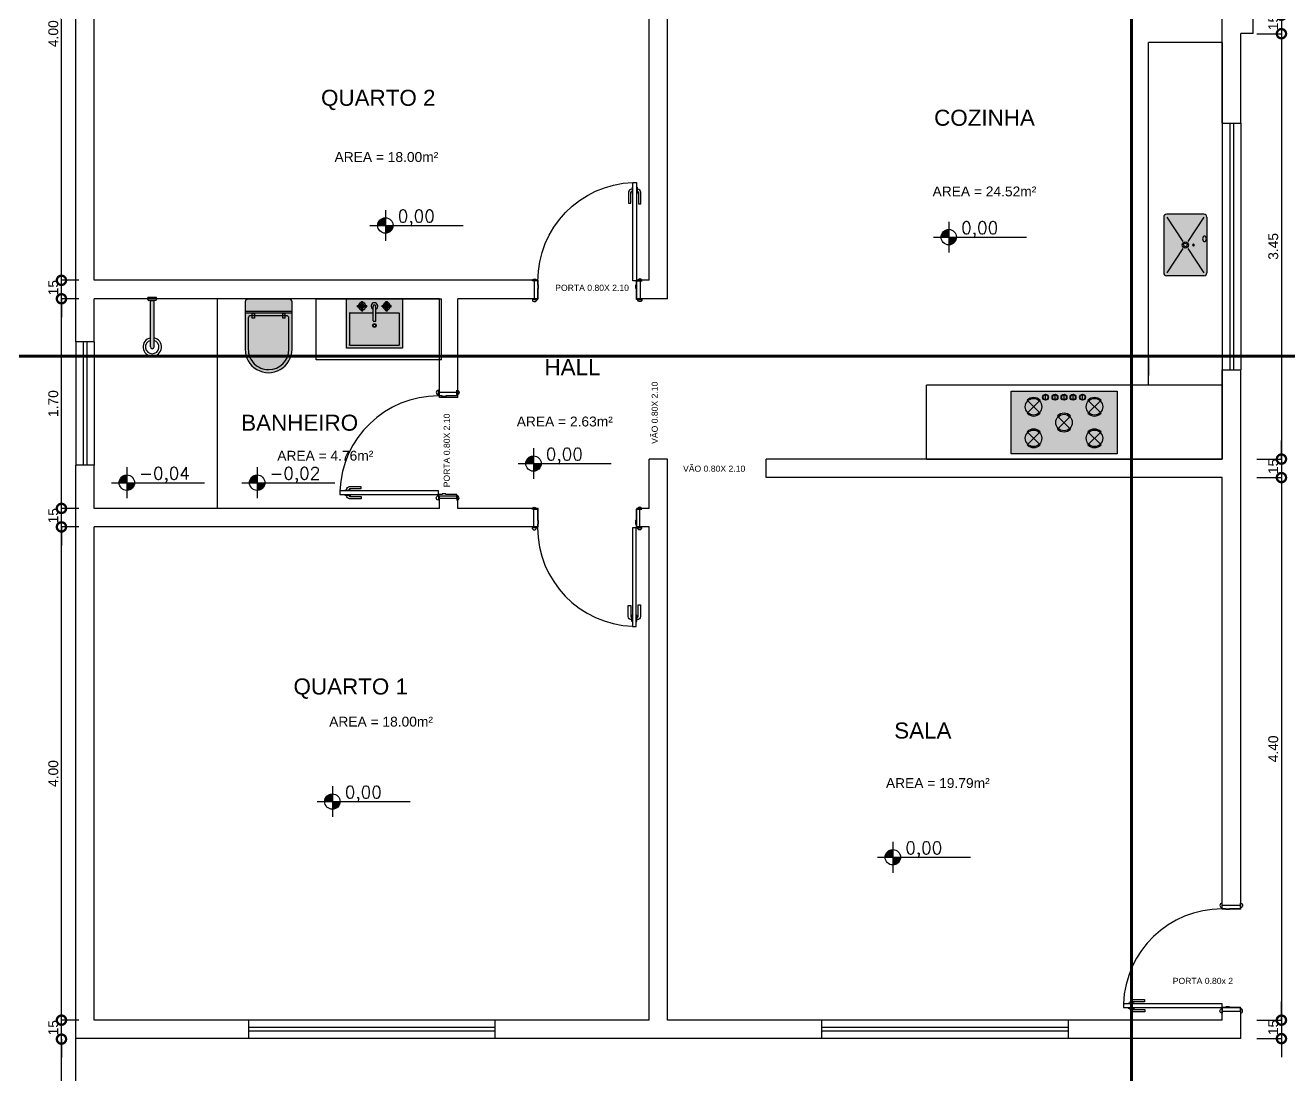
# Model space of a CAD drawing. Extents: x -39 to 242, y 20 to 69.
# Drawn here: x 59.29 to 69.54, y 44.63 to 53.14 of the extents above; entities that cross this region are included whole.
import ezdxf

# ---------------------------------------------------------------- set-up
doc = ezdxf.new("R2010")
doc.units = 0
doc.header["$MEASUREMENT"] = 0
doc.header["$PDMODE"] = 34
doc.linetypes.add('DASHDOT', pattern=[18.5, 12, -3, 0.5, -3])
doc.layers.get('0').update_dxf_attribs({"linetype": 'CONTINUOUS'})
doc.layers.get('Defpoints').update_dxf_attribs({"linetype": 'CONTINUOUS'})
for name, color, linetype in [('A6', 6, 'CONTINUOUS'), ('CORTE', 5, 'CONTINUOUS'), ('Cotas', 1, 'CONTINUOUS'), ('Esquadrias', 2, 'CONTINUOUS'), ('MOBILIARIO', 2, 'CONTINUOUS'), ('PORTA', 1, 'CONTINUOUS'), ('Texto', 2, 'CONTINUOUS')]:
    doc.layers.add(name, color=color, linetype=linetype)
doc.styles.add('R100-50', font='arial.ttf', dxfattribs={"height": 0.13})
doc.styles.add('R60', font='SIMPLEX.SHX', dxfattribs={"height": 0.16})
doc.styles.add('R60-50', font='arial.ttf', dxfattribs={"height": 0.08})
doc.styles.add('R80-25', font='arial.ttf', dxfattribs={"height": 0.05})
doc.dimstyles.new('1-50', dxfattribs={"dimtxt": 0.08, "dimasz": 0.15, "dimexe": 0, "dimexo": 0.125, "dimgap": 0.025, "dimtad": 1, "dimzin": 4, "dimdsep": 46, "dimtxsty": 'R60-50', "dimblk": 'DOTSMALL', "dimcen": 0, "dimclrd": 10, "dimclre": 10, "dimclrt": 2, "dimaunit": 1, "dimadec": 0, "dimazin": 1, "dimtfac": 1, "dimtix": 1, "dimtmove": 2, "dimatfit": 3, "dimldrblk": 'DOTSMALL', "dimfxl": 0.2, "dimfxlon": 1, "dimtolj": 1, "dimtzin": 0, "dimarcsym": 0})

# ---------------------------------------------------------------- blocks, each defined once
blk = doc.blocks.new('A$C2AA719D1')
at = {"layer": 'PORTA', "color": 2}
for points in [[(0.045, 0.928), (0.04, 0.928), (0.04, 0.878), (0.045, 0.878)], [(0.075, 0.928), (0.08, 0.928), (0.08, 0.878), (0.075, 0.878)]]:
    blk.add_lwpolyline(points, dxfattribs=at)
at = {"layer": 'PORTA', "color": 3}
for points in [[(0.045, 0.968), (0.045, 0.168), (0.075, 0.168), (0.075, 0.968)], [(0.045, 0.018), (0.045, 0.108), (0.05, 0.108), (0.05, 0.138), (0.045, 0.138), (0.045, 0.168), (0.015, 0.168), (0.015, 0.018)], [(0.845, 0.018), (0.845, 0.108), (0.84, 0.108), (0.84, 0.138), (0.845, 0.138), (0.845, 0.168), (0.875, 0.168), (0.875, 0.018)]]:
    blk.add_lwpolyline(points, close=True, dxfattribs=at)
at = {"layer": 'PORTA', "color": 2}
for points in [[(0.04, 0.893), (0.035, 0.893, 0.414214), (0.03, 0.888), (0.03, 0.793), (0.01, 0.793), (0.01, 0.888, -0.414214), (0.035, 0.913), (0.04, 0.913)], [(0.08, 0.913), (0.085, 0.913, -0.414214), (0.11, 0.888), (0.11, 0.798), (0.09, 0.798), (0.09, 0.888, 0.414214), (0.085, 0.893), (0.08, 0.893)]]:
    blk.add_lwpolyline(points, format="xyb", dxfattribs=at)
at = {"layer": 'PORTA', "color": 3}
for points in [[(0, 0.168, -1), (0.035, 0.168)], [(0.89, 0.168, 1), (0.855, 0.168)], [(0, 0.018, 1), (0.035, 0.018)], [(0.89, 0.018, -1), (0.855, 0.018)]]:
    blk.add_lwpolyline(points, format="xyb", close=True, dxfattribs=at)
at = {"layer": 'PORTA', "color": 1}
blk.add_arc((0.044, 0.167), 0.801, 0.029, 87.7816, dxfattribs=at)
blk = doc.blocks.new('A$C38BE74CB')
h = blk.add_hatch(color=256)
h.dxf.hatch_style = 1
h.set_gradient(color1=(255, 255, 255), color2=(192, 192, 192), name='CURVED')
h.paths.add_polyline_path([(0.02, 0.38, 0.414214), (0, 0.36), (0, 0.02, 0.414214), (0.02, 0), (0.406, 0, 1), (0.406, 0.38)])
at = {"layer": 'MOBILIARIO', "color": 2, "linetype": 'Continuous'}
for p, q in [((0, 0.36), (0, 0.02)), ((0.406, 0.38), (0.02, 0.38)), ((0.1, 0.38), (0.1, 0)), ((0.02, 0), (0.406, 0))]:
    blk.add_line(p, q, dxfattribs=at)
at = {"layer": 'MOBILIARIO'}
for p, q in [((0.114, 0.38), (0.114, 0)), ((0.119, 0.325), (0.119, 0.305)), ((0.154, 0.325), (0.119, 0.325)), ((0.134, 0.335), (0.134, 0.045)), ((0.406, 0.355), (0.154, 0.355)), ((0.154, 0.325), (0.154, 0.305)), ((0.154, 0.305), (0.119, 0.305)), ((0.119, 0.075), (0.119, 0.055)), ((0.119, 0.075), (0.154, 0.075)), ((0.119, 0.055), (0.154, 0.055)), ((0.154, 0.075), (0.154, 0.055)), ((0.154, 0.025), (0.406, 0.025))]:
    blk.add_line(p, q, dxfattribs=at)
at = {"layer": 'MOBILIARIO', "color": 2, "linetype": 'Continuous'}
for centre, radius, start, end in [((0.02, 0.36), 0.02, 90, 180), ((0.406, 0.19), 0.19, 270, 90), ((0.02, 0.02), 0.02, 180, 270)]:
    blk.add_arc(centre, radius, start, end, dxfattribs=at)
at = {"layer": 'MOBILIARIO'}
for centre, radius, start, end in [((0.154, 0.335), 0.02, 90, 180), ((0.406, 0.19), 0.165, 0, 90), ((0.406, 0.19), 0.165, 270, 0), ((0.154, 0.045), 0.02, 180, 270)]:
    blk.add_arc(centre, radius, start, end, dxfattribs=at)
blk = doc.blocks.new('A$C5CA90DFA')
h = blk.add_hatch(color=256)
h.dxf.hatch_style = 1
h.set_gradient(color1=(255, 255, 255), color2=(192, 192, 192))
h.paths.add_polyline_path([(0, 0), (0.455, 0), (0.455, 0.4), (0, 0.4)])
at = {"layer": 'MOBILIARIO', "color": 2}
for p, q in [((0.217, 0.223), (0.218, 0.221)), ((0.218, 0.221), (0.22, 0.221)), ((0.22, 0.221), (0.223, 0.22)), ((0.223, 0.22), (0.228, 0.22)), ((0.228, 0.22), (0.232, 0.22)), ((0.232, 0.22), (0.236, 0.221)), ((0.236, 0.221), (0.238, 0.221)), ((0.238, 0.221), (0.238, 0.223))]:
    blk.add_line(p, q, dxfattribs=at)
blk.add_lwpolyline([(0, 0.4), (0.455, 0.4), (0.455, 0), (0, 0)], close=True, dxfattribs=at)
for points in [[(0.091, 0.336), (0.091, 0.348)], [(0.091, 0.348), (0.12, 0.348)], [(0.091, 0.342), (0.165, 0.342)], [(0.091, 0.336), (0.12, 0.336)], [(0.12, 0.348), (0.128, 0.342)], [(0.128, 0.342), (0.12, 0.336)], [(0.122, 0.35), (0.122, 0.379)], [(0.122, 0.379), (0.134, 0.379)], [(0.122, 0.334), (0.134, 0.35)], [(0.122, 0.35), (0.128, 0.342)], [(0.122, 0.305), (0.122, 0.334)], [(0.128, 0.305), (0.128, 0.379)], [(0.128, 0.342), (0.136, 0.348)], [(0.136, 0.336), (0.128, 0.342)], [(0.128, 0.342), (0.134, 0.334)], [(0.134, 0.35), (0.134, 0.379)], [(0.134, 0.305), (0.134, 0.334)], [(0.136, 0.348), (0.165, 0.348)], [(0.136, 0.336), (0.165, 0.336)], [(0.165, 0.336), (0.165, 0.348)], [(0.217, 0.287), (0.217, 0.343)], [(0.238, 0.287), (0.238, 0.343)], [(0.29, 0.336), (0.29, 0.348)], [(0.29, 0.348), (0.319, 0.348)], [(0.29, 0.342), (0.364, 0.342)], [(0.29, 0.336), (0.319, 0.336)], [(0.319, 0.348), (0.327, 0.342)], [(0.327, 0.342), (0.319, 0.336)], [(0.321, 0.35), (0.321, 0.379)], [(0.321, 0.379), (0.333, 0.379)], [(0.321, 0.334), (0.333, 0.35)], [(0.321, 0.35), (0.333, 0.334)], [(0.321, 0.305), (0.321, 0.334)], [(0.327, 0.305), (0.327, 0.379)], [(0.327, 0.342), (0.335, 0.348)], [(0.335, 0.336), (0.327, 0.342)], [(0.333, 0.35), (0.333, 0.379)], [(0.333, 0.305), (0.333, 0.334)], [(0.335, 0.348), (0.364, 0.348)], [(0.335, 0.336), (0.364, 0.336)], [(0.364, 0.336), (0.364, 0.348)], [(0.025, 0.282), (0.025, 0.03)], [(0.03, 0.287), (0.217, 0.287)], [(0.122, 0.305), (0.134, 0.305)], [(0.217, 0.223), (0.217, 0.287)], [(0.238, 0.287), (0.425, 0.287)], [(0.238, 0.222), (0.238, 0.287)], [(0.321, 0.305), (0.333, 0.305)], [(0.43, 0.029), (0.43, 0.282)], [(0.03, 0.025), (0.426, 0.025)]]:
    blk.add_lwpolyline(points, dxfattribs=at)
at = {"layer": 'MOBILIARIO'}
for points in [[(0.122, 0.371, 0.299875), (0.099, 0.348)], [(0.099, 0.336, 0.299878), (0.122, 0.313)], [(0.122, 0.358, 0.21619), (0.112, 0.348)], [(0.112, 0.336, 0.216195), (0.122, 0.326)], [(0.122, 0.353, 0.131669), (0.117, 0.348)], [(0.122, 0.353, 0.138814), (0.117, 0.348)], [(0.117, 0.336, 0.131679), (0.122, 0.332)], [(0.117, 0.336, 0.138819), (0.122, 0.332)], [(0.157, 0.348, 0.299858), (0.134, 0.371)], [(0.144, 0.348, 0.216158), (0.134, 0.358)], [(0.138, 0.348, 0.131627), (0.134, 0.353)], [(0.139, 0.348, 0.13877), (0.134, 0.353)], [(0.134, 0.332, 0.131637), (0.138, 0.336)], [(0.134, 0.332, 0.138776), (0.139, 0.336)], [(0.134, 0.326, 0.216162), (0.144, 0.336)], [(0.134, 0.313, 0.299861), (0.157, 0.336)], [(0.238, 0.317, 5.042833), (0.217, 0.317)], [(0.321, 0.371, 0.299875), (0.298, 0.348)], [(0.298, 0.336, 0.299878), (0.321, 0.313)], [(0.321, 0.358, 0.216188), (0.311, 0.348)], [(0.311, 0.336, 0.216193), (0.321, 0.326)], [(0.321, 0.353, 0.138814), (0.316, 0.348)], [(0.316, 0.336, 0.138819), (0.321, 0.332)], [(0.321, 0.353, 0.131669), (0.317, 0.348)], [(0.317, 0.336, 0.131678), (0.321, 0.332)], [(0.356, 0.348, 0.299858), (0.333, 0.371)], [(0.343, 0.348, 0.21616), (0.333, 0.358)], [(0.338, 0.348, 0.131627), (0.333, 0.353)], [(0.338, 0.348, 0.13877), (0.333, 0.353)], [(0.333, 0.332, 0.131638), (0.338, 0.336)], [(0.333, 0.332, 0.138776), (0.338, 0.336)], [(0.333, 0.326, 0.216165), (0.343, 0.336)], [(0.333, 0.313, 0.299861), (0.356, 0.336)]]:
    blk.add_lwpolyline(points, format="xyb", dxfattribs=at)
at = {"layer": 'MOBILIARIO', "color": 2}
for points in [[(0.12, 0.348, 0.414466), (0.122, 0.35)], [(0.122, 0.334, 0.414465), (0.12, 0.336)], [(0.134, 0.35, 0.41557), (0.136, 0.348)], [(0.136, 0.336, 0.414476), (0.134, 0.334)], [(0.238, 0.339, 1.362521), (0.217, 0.339)], [(0.238, 0.343, 0.936931), (0.217, 0.343)], [(0.319, 0.348, 0.415042), (0.321, 0.35)], [(0.321, 0.334, 0.414474), (0.319, 0.336)], [(0.333, 0.35, 0.414788), (0.335, 0.348)], [(0.335, 0.336, 0.414666), (0.333, 0.334)], [(0.03, 0.287, 0.414575), (0.025, 0.282)], [(0.43, 0.282, 0.41461), (0.425, 0.287)], [(0.026, 0.026, -0.197037), (0.025, 0.03)], [(0.025, 0.03, 0.414577), (0.03, 0.025)], [(0.03, 0.025, -0.197039), (0.026, 0.026)], [(0.426, 0.025, 0.413841), (0.43, 0.029)]]:
    blk.add_lwpolyline(points, format="xyb", dxfattribs=at)
blk.add_circle((0.228, 0.185), 0.015, dxfattribs=at)
at = {"layer": 'MOBILIARIO'}
blk.add_circle((0.228, 0.185), 0.01, dxfattribs=at)
blk = doc.blocks.new('CHUVEIRO-S')
h = blk.add_hatch(color=256)
h.dxf.hatch_style = 1
h.set_gradient(color1=(132, 132, 132), color2=(173, 173, 173))
h.paths.add_polyline_path([(0.015, -0.022), (-0.015, -0.022), (-0.015, -0.4, 1), (0.015, -0.4)])
at = {"layer": 'MOBILIARIO', "color": 2, "linetype": 'Continuous'}
for p, q in [((0.035, 0), (-0.035, 0)), ((-0.035, -0.015), (-0.035, 0)), ((0.028, -0.022), (-0.028, -0.022)), ((-0.015, -0.4), (-0.015, -0.022)), ((0.015, -0.4), (0.015, -0.022)), ((0.035, -0.015), (0.035, 0))]:
    blk.add_line(p, q, dxfattribs=at)
at = {"layer": 'MOBILIARIO', "color": 1, "lineweight": -3}
blk.add_line((0, -0.008), (0, 0), dxfattribs=at)
at = {"layer": 'MOBILIARIO'}
blk.add_line((-0.015, -0.022), (0.015, -0.022), dxfattribs=at)
at = {"layer": 'MOBILIARIO', "color": 2, "linetype": 'Continuous'}
for centre, radius, start, end in [((-0.028, -0.015), 0.007, 180, 270), ((0.028, -0.015), 0.007, 270, 0), ((0, -0.4), 0.075, 101.537, 78.463), ((0, -0.4), 0.055, 105.8266, 74.1734), ((0, -0.4), 0.015, 180, 0)]:
    blk.add_arc(centre, radius, start, end, dxfattribs=at)
blk = doc.blocks.new('_DOTSMALL')
at = {"color": 0, "linetype": 'ByBlock', "const_width": 0.5}
blk.add_lwpolyline([(-0.0625, 0, 1), (0.0625, 0, 1)], format="xyb", close=True, dxfattribs=at)
blk = doc.blocks.new('*D25')
at = {"layer": 'Cotas', "color": 10, "lineweight": -2, "transparency": 16777216}
blk.add_line((59.583, 43.121), (59.583, 44.917), dxfattribs=at)
at = {"layer": 'Defpoints', "color": 0, "transparency": 16777216}
for p in [(59.583, 44.917), (59.618, 44.917), (59.699, 43.121)]:
    blk.add_point(p, dxfattribs=at)
at = {"layer": 'Cotas', "color": 10, "lineweight": -2, "transparency": 16777216, "xscale": 0.15, "yscale": 0.15, "zscale": 0.15}
for p, rotation in [((59.583, 44.917), 90), ((59.583, 43.121), 270)]:
    blk.add_blockref('_DOTSMALL', p, dxfattribs=dict(at, rotation=rotation))
at = {"layer": 'Cotas', "color": 2, "transparency": 16777216, "insert": (59.517, 44.019), "char_height": 0.08, "attachment_point": 5, "rotation": 90, "style": 'R60-50'}
blk.add_mtext('\\A1;1.80', dxfattribs=at)
blk = doc.blocks.new('*D26')
at = {"layer": 'Cotas', "color": 10, "lineweight": -2, "transparency": 16777216}
for p, q in [((59.583, 45.071), (59.583, 45.221)), ((59.724, 45.071), (59.583, 45.071)), ((59.583, 44.917), (59.583, 45.071)), ((59.583, 44.917), (59.583, 44.767))]:
    blk.add_line(p, q, dxfattribs=at)
at = {"layer": 'Defpoints', "color": 0, "transparency": 16777216}
for p in [(59.583, 45.071), (59.849, 45.071), (59.618, 44.917)]:
    blk.add_point(p, dxfattribs=at)
at = {"layer": 'Cotas', "color": 10, "lineweight": -2, "transparency": 16777216, "xscale": 0.15, "yscale": 0.15, "zscale": 0.15}
for p, rotation in [((59.583, 45.071), 270), ((59.583, 44.917), 90)]:
    blk.add_blockref('_DOTSMALL', p, dxfattribs=dict(at, rotation=rotation))
at = {"layer": 'Cotas', "color": 2, "transparency": 16777216, "insert": (59.517, 44.994), "char_height": 0.08, "attachment_point": 5, "rotation": 90, "style": 'R60-50'}
blk.add_mtext('\\A1;.15', dxfattribs=at)
blk = doc.blocks.new('*D27')
at = {"layer": 'Cotas', "color": 10, "lineweight": -2, "transparency": 16777216}
for p, q in [((59.724, 49.071), (59.583, 49.071)), ((59.583, 45.071), (59.583, 49.071)), ((59.724, 45.071), (59.583, 45.071))]:
    blk.add_line(p, q, dxfattribs=at)
at = {"layer": 'Defpoints', "color": 0, "transparency": 16777216}
for p in [(59.583, 49.071), (59.849, 49.071), (59.849, 45.071)]:
    blk.add_point(p, dxfattribs=at)
at = {"layer": 'Cotas', "color": 10, "lineweight": -2, "transparency": 16777216, "xscale": 0.15, "yscale": 0.15, "zscale": 0.15}
for p, rotation in [((59.583, 49.071), 90), ((59.583, 45.071), 270)]:
    blk.add_blockref('_DOTSMALL', p, dxfattribs=dict(at, rotation=rotation))
at = {"layer": 'Cotas', "color": 2, "transparency": 16777216, "insert": (59.517, 47.071), "char_height": 0.08, "attachment_point": 5, "rotation": 90, "style": 'R60-50'}
blk.add_mtext('\\A1;4.00', dxfattribs=at)
blk = doc.blocks.new('*D28')
at = {"layer": 'Cotas', "color": 10, "lineweight": -2, "transparency": 16777216}
for p, q in [((59.583, 49.221), (59.583, 49.371)), ((59.724, 49.221), (59.583, 49.221)), ((59.583, 49.071), (59.583, 49.221)), ((59.724, 49.071), (59.583, 49.071)), ((59.583, 49.071), (59.583, 48.921))]:
    blk.add_line(p, q, dxfattribs=at)
at = {"layer": 'Defpoints', "color": 0, "transparency": 16777216}
for p in [(59.583, 49.221), (59.849, 49.221), (59.849, 49.071)]:
    blk.add_point(p, dxfattribs=at)
at = {"layer": 'Cotas', "color": 10, "lineweight": -2, "transparency": 16777216, "xscale": 0.15, "yscale": 0.15, "zscale": 0.15}
for p, rotation in [((59.583, 49.221), 270), ((59.583, 49.071), 90)]:
    blk.add_blockref('_DOTSMALL', p, dxfattribs=dict(at, rotation=rotation))
at = {"layer": 'Cotas', "color": 2, "transparency": 16777216, "insert": (59.517, 49.146), "char_height": 0.08, "attachment_point": 5, "rotation": 90, "style": 'R60-50'}
blk.add_mtext('\\A1;.15', dxfattribs=at)
blk = doc.blocks.new('*D29')
at = {"layer": 'Cotas', "color": 10, "lineweight": -2, "transparency": 16777216}
for p, q in [((59.724, 50.921), (59.583, 50.921)), ((59.583, 49.221), (59.583, 50.921)), ((59.724, 49.221), (59.583, 49.221))]:
    blk.add_line(p, q, dxfattribs=at)
at = {"layer": 'Defpoints', "color": 0, "transparency": 16777216}
for p in [(59.583, 50.921), (59.849, 50.921), (59.849, 49.221)]:
    blk.add_point(p, dxfattribs=at)
at = {"layer": 'Cotas', "color": 10, "lineweight": -2, "transparency": 16777216, "xscale": 0.15, "yscale": 0.15, "zscale": 0.15}
for p, rotation in [((59.583, 50.921), 90), ((59.583, 49.221), 270)]:
    blk.add_blockref('_DOTSMALL', p, dxfattribs=dict(at, rotation=rotation))
at = {"layer": 'Cotas', "color": 2, "transparency": 16777216, "insert": (59.517, 50.071), "char_height": 0.08, "attachment_point": 5, "rotation": 90, "style": 'R60-50'}
blk.add_mtext('\\A1;1.70', dxfattribs=at)
blk = doc.blocks.new('*D30')
at = {"layer": 'Cotas', "color": 10, "lineweight": -2, "transparency": 16777216}
for p, q in [((59.583, 51.071), (59.583, 51.221)), ((59.724, 51.071), (59.583, 51.071)), ((59.583, 50.921), (59.583, 51.071)), ((59.724, 50.921), (59.583, 50.921)), ((59.583, 50.921), (59.583, 50.771))]:
    blk.add_line(p, q, dxfattribs=at)
at = {"layer": 'Defpoints', "color": 0, "transparency": 16777216}
for p in [(59.583, 51.071), (59.849, 51.071), (59.849, 50.921)]:
    blk.add_point(p, dxfattribs=at)
at = {"layer": 'Cotas', "color": 10, "lineweight": -2, "transparency": 16777216, "xscale": 0.15, "yscale": 0.15, "zscale": 0.15}
for p, rotation in [((59.583, 51.071), 270), ((59.583, 50.921), 90)]:
    blk.add_blockref('_DOTSMALL', p, dxfattribs=dict(at, rotation=rotation))
at = {"layer": 'Cotas', "color": 2, "transparency": 16777216, "insert": (59.517, 50.996), "char_height": 0.08, "attachment_point": 5, "rotation": 90, "style": 'R60-50'}
blk.add_mtext('\\A1;.15', dxfattribs=at)
blk = doc.blocks.new('*D31')
at = {"layer": 'Cotas', "color": 10, "lineweight": -2, "transparency": 16777216}
for p, q in [((59.724, 55.071), (59.583, 55.071)), ((59.583, 51.071), (59.583, 55.071)), ((59.724, 51.071), (59.583, 51.071))]:
    blk.add_line(p, q, dxfattribs=at)
at = {"layer": 'Defpoints', "color": 0, "transparency": 16777216}
for p in [(59.583, 55.071), (59.849, 55.071), (59.849, 51.071)]:
    blk.add_point(p, dxfattribs=at)
at = {"layer": 'Cotas', "color": 10, "lineweight": -2, "transparency": 16777216, "xscale": 0.15, "yscale": 0.15, "zscale": 0.15}
for p, rotation in [((59.583, 55.071), 90), ((59.583, 51.071), 270)]:
    blk.add_blockref('_DOTSMALL', p, dxfattribs=dict(at, rotation=rotation))
at = {"layer": 'Cotas', "color": 2, "transparency": 16777216, "insert": (59.517, 53.071), "char_height": 0.08, "attachment_point": 5, "rotation": 90, "style": 'R60-50'}
blk.add_mtext('\\A1;4.00', dxfattribs=at)
blk = doc.blocks.new('A$C214225AD')
h = blk.add_hatch(color=256)
h.dxf.hatch_style = 1
h.set_gradient(color1=(255, 255, 255), color2=(192, 192, 192))
h.paths.add_polyline_path([(0.025, 0.35, 0.414214), (0, 0.325), (0, 0.025, 0.414214), (0.025, 0), (0.475, 0, 0.414214), (0.5, 0.025), (0.5, 0.325, 0.414214), (0.475, 0.35)])
at = {"color": 2}
for p, q in [((0, 0.325), (0, 0.025)), ((0.025, 0.35), (0.18, 0.35)), ((0.221, 0.35), (0.246, 0.35)), ((0.5, 0.325), (0.5, 0.025)), ((0.025, 0), (0.475, 0))]:
    blk.add_line(p, q, dxfattribs=at)
at = {"color": 1}
for p, q in [((0.025, 0.325), (0.221, 0.194)), ((0.18, 0.336), (0.178, 0.33)), ((0.178, 0.33), (0.18, 0.325)), ((0.185, 0.341), (0.18, 0.336)), ((0.18, 0.325), (0.185, 0.319)), ((0.192, 0.344), (0.185, 0.341)), ((0.185, 0.319), (0.192, 0.316)), ((0.2, 0.346), (0.192, 0.344)), ((0.192, 0.316), (0.2, 0.315)), ((0.209, 0.344), (0.2, 0.346)), ((0.2, 0.315), (0.209, 0.316)), ((0.216, 0.341), (0.209, 0.344)), ((0.209, 0.316), (0.216, 0.319)), ((0.221, 0.336), (0.216, 0.341)), ((0.216, 0.319), (0.221, 0.325)), ((0.223, 0.33), (0.221, 0.336)), ((0.221, 0.325), (0.223, 0.33)), ((0.279, 0.194), (0.475, 0.325)), ((0.246, 0.24), (0.246, 0.25)), ((0.255, 0.24), (0.255, 0.25)), ((0.025, 0.025), (0.221, 0.156)), ((0.279, 0.156), (0.475, 0.025))]:
    blk.add_line(p, q, dxfattribs=at)
blk.add_circle((0.25, 0.175), 0.025, dxfattribs=at)
at = {"color": 2}
blk.add_circle((0.25, 0.175), 0.015, dxfattribs=at)
for centre, start, end in [((0.025, 0.325), 90, 180), ((0.475, 0.325), 360, 90), ((0.025, 0.025), 180, 270), ((0.475, 0.025), 270, 360)]:
    blk.add_arc(centre, 0.025, start, end, dxfattribs=at)
at = {"color": 1}
for radius, start, end in [(0.00664, 132.6559, 47.3441), (0.0045, 179.9935, 0.0065)]:
    blk.add_arc((0.25, 0.24), radius, start, end, dxfattribs=at)
at = {"layer": 'MOBILIARIO', "color": 2}
blk.add_line((0.025, 0.35), (0.475, 0.35), dxfattribs=at)
blk = doc.blocks.new('A$C63ED003C')
h = blk.add_hatch(color=252)
h.dxf.hatch_style = 1
h.set_gradient(color1=(132, 132, 132), one_color=1, tint=1, name='SPHERICAL')
h.paths.add_polyline_path([(0.51, 0.86), (0, 0.86), (0, 0), (0.51, 0)])
at = {"color": 2, "ltscale": 100}
for p, q in [((0, 0), (0, 0.86)), ((0, 0.86), (0.51, 0.86)), ((0.51, 0.86), (0.51, 0)), ((0.074, 0.624), (0.18, 0.73)), ((0.18, 0.624), (0.074, 0.73)), ((0.33, 0.624), (0.436, 0.73)), ((0.436, 0.624), (0.33, 0.73)), ((0.074, 0.58), (0.026, 0.58)), ((0.074, 0.503), (0.026, 0.503)), ((0.074, 0.43), (0.026, 0.43)), ((0.308, 0.483), (0.202, 0.377)), ((0.202, 0.483), (0.308, 0.377)), ((0.074, 0.357), (0.026, 0.357)), ((0.074, 0.28), (0.026, 0.28)), ((0.074, 0.236), (0.18, 0.13)), ((0.18, 0.236), (0.074, 0.13)), ((0.33, 0.236), (0.436, 0.13)), ((0.436, 0.236), (0.33, 0.13)), ((0.51, 0), (0, 0))]:
    blk.add_line(p, q, dxfattribs=at)
for centre, radius in [((0.127, 0.677), 0.067), ((0.383, 0.677), 0.067), ((0.05, 0.58), 0.024), ((0.05, 0.503), 0.024), ((0.05, 0.58), 0.02), ((0.05, 0.503), 0.02), ((0.05, 0.43), 0.024), ((0.05, 0.43), 0.02), ((0.255, 0.43), 0.067), ((0.05, 0.357), 0.024), ((0.05, 0.357), 0.02), ((0.05, 0.28), 0.024), ((0.05, 0.28), 0.02), ((0.127, 0.183), 0.067), ((0.383, 0.183), 0.067)]:
    blk.add_circle(centre, radius, dxfattribs=at)
for centre, start, end in [((0.127, 0.677), 135, 225), ((0.127, 0.677), 315, 45), ((0.383, 0.677), 135, 225), ((0.383, 0.677), 315, 45), ((0.255, 0.43), 135, 225), ((0.255, 0.43), 315, 45), ((0.127, 0.183), 135, 225), ((0.127, 0.183), 315, 45), ((0.383, 0.183), 135, 225), ((0.383, 0.183), 315, 45)]:
    blk.add_arc(centre, 0.075, start, end, dxfattribs=at)
blk = doc.blocks.new('*D59')
at = {"layer": 'Cotas', "color": 10, "lineweight": -2, "transparency": 16777216}
for p, q in [((69.479, 53.221), (69.479, 53.371)), ((69.279, 53.221), (69.479, 53.221)), ((69.479, 53.221), (69.479, 53.071)), ((69.279, 53.071), (69.479, 53.071)), ((69.479, 53.071), (69.479, 52.921))]:
    blk.add_line(p, q, dxfattribs=at)
at = {"layer": 'Defpoints', "color": 0, "transparency": 16777216}
for p in [(69.149, 53.221), (69.149, 53.071), (69.479, 53.071)]:
    blk.add_point(p, dxfattribs=at)
at = {"layer": 'Cotas', "color": 10, "lineweight": -2, "transparency": 16777216, "xscale": 0.15, "yscale": 0.15, "zscale": 0.15}
for p, rotation in [((69.479, 53.221), 270), ((69.479, 53.071), 90)]:
    blk.add_blockref('_DOTSMALL', p, dxfattribs=dict(at, rotation=rotation))
at = {"layer": 'Cotas', "color": 2, "transparency": 16777216, "insert": (69.413, 53.146), "char_height": 0.08, "attachment_point": 5, "rotation": 90, "style": 'R60-50'}
blk.add_mtext('\\A1;.15', dxfattribs=at)
blk = doc.blocks.new('*D60')
at = {"layer": 'Cotas', "color": 10, "lineweight": -2, "transparency": 16777216}
for p, q in [((69.279, 53.071), (69.479, 53.071)), ((69.479, 53.071), (69.479, 49.621)), ((69.279, 49.621), (69.479, 49.621))]:
    blk.add_line(p, q, dxfattribs=at)
at = {"layer": 'Defpoints', "color": 0, "transparency": 16777216}
for p in [(69.149, 53.071), (68.999, 49.621), (69.479, 49.621)]:
    blk.add_point(p, dxfattribs=at)
at = {"layer": 'Cotas', "color": 10, "lineweight": -2, "transparency": 16777216, "xscale": 0.15, "yscale": 0.15, "zscale": 0.15}
for p, rotation in [((69.479, 53.071), 90), ((69.479, 49.621), 270)]:
    blk.add_blockref('_DOTSMALL', p, dxfattribs=dict(at, rotation=rotation))
at = {"layer": 'Cotas', "color": 2, "transparency": 16777216, "insert": (69.413, 51.346), "char_height": 0.08, "attachment_point": 5, "rotation": 90, "style": 'R60-50'}
blk.add_mtext('\\A1;3.45', dxfattribs=at)
blk = doc.blocks.new('*D61')
at = {"layer": 'Cotas', "color": 10, "lineweight": -2, "transparency": 16777216}
for p, q in [((69.479, 49.621), (69.479, 49.771)), ((69.279, 49.621), (69.479, 49.621)), ((69.479, 49.621), (69.479, 49.471)), ((69.279, 49.471), (69.479, 49.471)), ((69.479, 49.471), (69.479, 49.321))]:
    blk.add_line(p, q, dxfattribs=at)
at = {"layer": 'Defpoints', "color": 0, "transparency": 16777216}
for p in [(68.999, 49.621), (68.999, 49.471), (69.479, 49.471)]:
    blk.add_point(p, dxfattribs=at)
at = {"layer": 'Cotas', "color": 10, "lineweight": -2, "transparency": 16777216, "xscale": 0.15, "yscale": 0.15, "zscale": 0.15}
for p, rotation in [((69.479, 49.621), 270), ((69.479, 49.471), 90)]:
    blk.add_blockref('_DOTSMALL', p, dxfattribs=dict(at, rotation=rotation))
at = {"layer": 'Cotas', "color": 2, "transparency": 16777216, "insert": (69.413, 49.546), "char_height": 0.08, "attachment_point": 5, "rotation": 90, "style": 'R60-50'}
blk.add_mtext('\\A1;.15', dxfattribs=at)
blk = doc.blocks.new('P-c-niv')
at = {"color": 3}
for p, q in [((0.236, 0.424), (0.236, 0.024)), ((0.036, 0.224), (1.245, 0.224))]:
    blk.add_line(p, q, dxfattribs=at)
at = {"color": 2}
for p, q in [((0.137, 0.23), (0.236, 0.23)), ((0.138, 0.24), (0.236, 0.24)), ((0.14, 0.25), (0.236, 0.25)), ((0.143, 0.26), (0.236, 0.26)), ((0.148, 0.27), (0.236, 0.27)), ((0.153, 0.28), (0.236, 0.28)), ((0.161, 0.29), (0.236, 0.29)), ((0.171, 0.3), (0.236, 0.3)), ((0.185, 0.31), (0.236, 0.31)), ((0.208, 0.32), (0.236, 0.32)), ((0.336, 0.218), (0.236, 0.218)), ((0.335, 0.208), (0.236, 0.208)), ((0.333, 0.198), (0.236, 0.198)), ((0.33, 0.188), (0.236, 0.188)), ((0.325, 0.178), (0.236, 0.178)), ((0.319, 0.168), (0.236, 0.168)), ((0.311, 0.158), (0.236, 0.158)), ((0.301, 0.148), (0.236, 0.148)), ((0.287, 0.138), (0.236, 0.138)), ((0.264, 0.128), (0.236, 0.128))]:
    blk.add_line(p, q, dxfattribs=at)
at = {"color": 3}
blk.add_circle((0.236, 0.224), 0.1, dxfattribs=at)
at = {"color": 2, "style": 'R60', "flags": 8}
blk.add_attdef('COTA', (0.397, 0.266), '', height=0.16, dxfattribs=at)
blk = doc.blocks.new('*D63')
at = {"layer": 'Cotas', "color": 10, "lineweight": -2, "transparency": 16777216}
for p, q in [((69.479, 45.071), (69.479, 45.221)), ((69.279, 45.071), (69.479, 45.071)), ((69.479, 45.071), (69.479, 44.921)), ((69.279, 44.921), (69.479, 44.921)), ((69.479, 44.921), (69.479, 44.771))]:
    blk.add_line(p, q, dxfattribs=at)
at = {"layer": 'Defpoints', "color": 0, "transparency": 16777216}
for p in [(68.999, 45.071), (69.149, 44.921), (69.479, 44.921)]:
    blk.add_point(p, dxfattribs=at)
at = {"layer": 'Cotas', "color": 10, "lineweight": -2, "transparency": 16777216, "xscale": 0.15, "yscale": 0.15, "zscale": 0.15}
for p, rotation in [((69.479, 45.071), 270), ((69.479, 44.921), 90)]:
    blk.add_blockref('_DOTSMALL', p, dxfattribs=dict(at, rotation=rotation))
at = {"layer": 'Cotas', "color": 2, "transparency": 16777216, "insert": (69.413, 44.996), "char_height": 0.08, "attachment_point": 5, "rotation": 90, "style": 'R60-50'}
blk.add_mtext('\\A1;.15', dxfattribs=at)
blk = doc.blocks.new('*D64')
at = {"layer": 'Cotas', "color": 10, "lineweight": -2, "transparency": 16777216}
for p, q in [((69.279, 49.471), (69.479, 49.471)), ((69.479, 49.471), (69.479, 45.071)), ((69.279, 45.071), (69.479, 45.071))]:
    blk.add_line(p, q, dxfattribs=at)
at = {"layer": 'Defpoints', "color": 0, "transparency": 16777216}
for p in [(68.999, 49.471), (68.999, 45.071), (69.479, 45.071)]:
    blk.add_point(p, dxfattribs=at)
at = {"layer": 'Cotas', "color": 10, "lineweight": -2, "transparency": 16777216, "xscale": 0.15, "yscale": 0.15, "zscale": 0.15}
for p, rotation in [((69.479, 49.471), 90), ((69.479, 45.071), 270)]:
    blk.add_blockref('_DOTSMALL', p, dxfattribs=dict(at, rotation=rotation))
at = {"layer": 'Cotas', "color": 2, "transparency": 16777216, "insert": (69.413, 47.271), "char_height": 0.08, "attachment_point": 5, "rotation": 90, "style": 'R60-50'}
blk.add_mtext('\\A1;4.40', dxfattribs=at)

msp = doc.modelspace()

# ---------------------------------------------------------------- linework, layer by layer
at = {"layer": 'A6'}
for p, q in [((59.6995, 50.5712), (59.6995, 55.2212)), ((59.8495, 51.0712), (59.8495, 55.0712)), ((64.3495, 51.0712), (64.3495, 55.0712)), ((64.4995, 50.9212), (64.4995, 55.0712)), ((68.9995, 52.3462), (68.9995, 54.1712)), ((69.2495, 53.0712), (69.2495, 53.2212)), ((69.1495, 52.3462), (69.1495, 53.0712)), ((69.2495, 53.0712), (69.1495, 53.0712)), ((63.4495, 51.0712), (59.8495, 51.0712)), ((63.4495, 50.9212), (63.4495, 51.0712)), ((64.3495, 51.0712), (64.2495, 51.0712)), ((64.2495, 50.9212), (64.2495, 51.0712)), ((62.6495, 50.9212), (59.8495, 50.9212)), ((59.8495, 50.5712), (59.8495, 50.9212)), ((62.6495, 50.1212), (62.6495, 50.9212)), ((63.4495, 50.9212), (62.7995, 50.9212)), ((62.7995, 50.1212), (62.7995, 50.9212)), ((64.4995, 50.9212), (64.2495, 50.9212)), ((68.9995, 49.6212), (68.9995, 50.3462)), ((69.1495, 45.9712), (69.1495, 50.3462)), ((62.7995, 50.1212), (62.6495, 50.1212)), ((64.3495, 49.2212), (64.3495, 49.6212)), ((64.4995, 49.6212), (64.3495, 49.6212)), ((64.4995, 45.0712), (64.4995, 49.6212)), ((68.9995, 49.6212), (65.2995, 49.6212)), ((65.2995, 49.4712), (65.2995, 49.6212)), ((68.9995, 49.6212), (65.2995, 49.6212)), ((59.6995, 42.9212), (59.6995, 49.5712)), ((59.8495, 49.2212), (59.8495, 49.5712)), ((68.9995, 49.4712), (65.2995, 49.4712)), ((68.9995, 45.9712), (68.9995, 49.4712)), ((62.6495, 49.2212), (62.6495, 49.3212)), ((62.7995, 49.3212), (62.6495, 49.3212)), ((62.7995, 49.2212), (62.7995, 49.3212)), ((62.6495, 49.2212), (59.8495, 49.2212)), ((63.4495, 49.2212), (62.7995, 49.2212)), ((63.4495, 49.0712), (63.4495, 49.2212)), ((64.3495, 49.2212), (64.2495, 49.2212)), ((64.2495, 49.0712), (64.2495, 49.2212)), ((59.8495, 45.0712), (59.8495, 49.0712)), ((63.4495, 49.0712), (59.8495, 49.0712)), ((64.3495, 49.0712), (64.2495, 49.0712)), ((64.3495, 45.0712), (64.3495, 49.0712)), ((69.1495, 45.9712), (68.9995, 45.9712)), ((68.9995, 45.0712), (68.9995, 45.1712)), ((69.1495, 45.1712), (68.9995, 45.1712)), ((69.1495, 44.9212), (69.1495, 45.1712)), ((61.0995, 45.0712), (59.8495, 45.0712)), ((61.0995, 45.0712), (61.0995, 44.9212)), ((64.3495, 45.0712), (63.0995, 45.0712)), ((63.0995, 45.0712), (63.0995, 44.9212)), ((65.7495, 45.0712), (64.4995, 45.0712)), ((65.7495, 45.0712), (65.7495, 44.9212)), ((68.9995, 45.0712), (67.7495, 45.0712)), ((67.7495, 45.0712), (67.7495, 44.9212)), ((61.0995, 44.9212), (59.6995, 44.9212)), ((65.7495, 44.9212), (63.0995, 44.9212)), ((69.1495, 44.9212), (67.7495, 44.9212))]:
    msp.add_line(p, q, dxfattribs=at)
at = {"layer": 'CORTE', "linetype": 'DASHDOT', "ltscale": 0.1, "const_width": 0.025}
for points in [[(68.2637, 56.6429), (68.2637, 40.4187)], [(73.516, 50.4553), (57.7677, 50.4553)]]:
    msp.add_lwpolyline(points, dxfattribs=at)
at = {"layer": 'Esquadrias'}
for p, q in [((68.9995, 52.3462), (69.1495, 52.3462)), ((68.9995, 52.3462), (68.9995, 50.3462)), ((69.1495, 52.3462), (69.1495, 50.3462)), ((59.8495, 50.5712), (59.6995, 50.5712)), ((59.6995, 50.5712), (59.6995, 49.5712)), ((59.8495, 50.5712), (59.8495, 49.5712)), ((68.3995, 50.436), (68.3995, 50.2994)), ((68.9995, 50.3462), (69.1495, 50.3462)), ((59.8495, 49.5712), (59.6995, 49.5712)), ((63.0995, 45.0712), (61.0995, 45.0712)), ((67.7495, 45.0712), (65.7495, 45.0712)), ((63.0995, 44.9212), (61.0995, 44.9212)), ((67.7495, 44.9212), (65.7495, 44.9212))]:
    msp.add_line(p, q, dxfattribs=at)
at = {"layer": 'Esquadrias', "color": 3}
for p, q in [((69.0595, 52.3462), (69.0595, 50.3462)), ((69.0895, 52.3462), (69.0895, 50.3462)), ((59.7595, 50.5712), (59.7595, 49.5712)), ((59.7895, 50.5712), (59.7895, 49.5712)), ((63.0995, 45.0112), (61.0995, 45.0112)), ((67.7495, 45.0112), (65.7495, 45.0112)), ((63.0995, 44.9812), (61.0995, 44.9812)), ((67.7495, 44.9812), (65.7495, 44.9812))]:
    msp.add_line(p, q, dxfattribs=at)
at = {"layer": 'MOBILIARIO'}
for p, q in [((68.3995, 50.2212), (68.3995, 52.9994)), ((68.9995, 52.9994), (68.9995, 50.2212)), ((61.6495, 50.9212), (62.6668, 50.9212)), ((62.6668, 50.425), (62.6668, 50.9212)), ((68.9995, 50.2212), (66.5995, 50.2212)), ((66.5995, 49.6212), (66.5995, 50.2212)), ((68.9995, 50.2212), (68.9995, 49.6212)), ((66.5995, 49.6212), (68.9995, 49.6212))]:
    msp.add_line(p, q, dxfattribs=at)
at = {"layer": 'MOBILIARIO', "color": 1}
msp.add_line((60.8495, 49.2212), (60.8495, 50.9212), dxfattribs=at)
at = {"layer": 'MOBILIARIO'}
for points in [[(68.9995, 52.9994), (68.3995, 52.9994)], [(62.6668, 50.425), (61.6495, 50.425), (61.6495, 50.9212)]]:
    msp.add_lwpolyline(points, dxfattribs=at)

# ---------------------------------------------------------------- block references
at = {"color": 5, "xscale": -1}
msp.add_blockref('A$C2AA719D1', (64.2928, 50.8974), dxfattribs=at)
at = {"color": 5}
for p, rotation in [((62.8085, 49.2888), 90.00000000000001), ((64.2903, 49.2323), 179.999999999838), ((69.165, 45.1286), 90)]:
    msp.add_blockref('A$C2AA719D1', p, dxfattribs=dict(at, rotation=rotation))
at = {"layer": 'Cotas'}
ref = msp.add_blockref('P-c-niv', (62.0632, 51.3756), dxfattribs=dict(at, xscale=0.625, yscale=0.625, zscale=0.625))
ref.add_attrib('COTA', '0,00', (62.3114, 51.5417), dxfattribs={"layer": '0', "color": 2, "height": 0.1, "style": 'R60'})
ref = msp.add_blockref('P-c-niv', (66.6332, 51.2807), dxfattribs=dict(at, xscale=0.625, yscale=0.625, zscale=0.625))
ref.add_attrib('COTA', '0,00', (66.8814, 51.4469), dxfattribs={"layer": '0', "color": 2, "height": 0.1, "style": 'R60'})
ref = msp.add_blockref('P-c-niv', (63.2643, 49.4449), dxfattribs=dict(at, xscale=0.625, yscale=0.625, zscale=0.625))
ref.add_attrib('COTA', '0,00', (63.5125, 49.611), dxfattribs={"layer": '0', "color": 2, "height": 0.1, "style": 'R60'})
ref = msp.add_blockref('P-c-niv', (59.9655, 49.2897), dxfattribs=dict(at, xscale=0.625, yscale=0.625, zscale=0.625))
ref.add_attrib('COTA', '-0,04', (60.2137, 49.4559), dxfattribs={"layer": '0', "color": 2, "height": 0.1, "style": 'R60'})
ref = msp.add_blockref('P-c-niv', (61.0232, 49.2897), dxfattribs=dict(at, xscale=0.625, yscale=0.625, zscale=0.625))
ref.add_attrib('COTA', '-0,02', (61.2714, 49.4559), dxfattribs={"layer": '0', "color": 2, "height": 0.1, "style": 'R60'})
ref = msp.add_blockref('P-c-niv', (61.6335, 46.7037), dxfattribs=dict(at, xscale=0.625, yscale=0.625, zscale=0.625))
ref.add_attrib('COTA', '0,00', (61.8817, 46.8699), dxfattribs={"layer": '0', "color": 2, "height": 0.1, "style": 'R60'})
ref = msp.add_blockref('P-c-niv', (66.1796, 46.252), dxfattribs=dict(at, xscale=0.625, yscale=0.625, zscale=0.625))
ref.add_attrib('COTA', '0,00', (66.4278, 46.4182), dxfattribs={"layer": '0', "color": 2, "height": 0.1, "style": 'R60'})
at = {"layer": 'MOBILIARIO'}
for name, p, rotation in [('A$C214225AD', (68.5245, 51.6079), 270), ('A$C38BE74CB', (61.0733, 50.9176), 269.9999954898637), ('A$C63ED003C', (67.2855, 50.1725), 269.9999999999968)]:
    msp.add_blockref(name, p, dxfattribs=dict(at, rotation=rotation))
msp.add_blockref('CHUVEIRO-S', (60.3195, 50.9304), dxfattribs=at)
at = {"layer": 'MOBILIARIO', "color": 2}
msp.add_blockref('A$C5CA90DFA', (61.8939, 50.5194), dxfattribs=at)

# ---------------------------------------------------------------- texts
at = {"layer": 'Texto', "attachment_point": 1}
for s, insert, char_height, width, style in [('QUARTO 2', (61.6887, 52.6162), 0.13, 2.050291, 'R100-50'), ('COZINHA', (66.6619, 52.4544), 0.13, 2.050291, 'R100-50'), ('AREA = 18.00m²', (61.7983, 52.111), 0.08, 1.102199, 'R60-50'), ('AREA = 24.52m²', (66.6492, 51.8316), 0.08, 1.102199, 'R60-50'), ('PORTA 0.80X 2.10', (63.5883, 51.0353), 0.05, 1.102199, 'R80-25'), ('HALL', (63.5013, 50.4315), 0.13, 2.050291, 'R100-50'), ('BANHEIRO', (61.041, 49.9812), 0.13, 2.050291, 'R100-50'), ('AREA = 2.63m²', (63.2761, 49.9658), 0.08, 1.102199, 'R60-50'), ('AREA = 4.76m²', (61.3336, 49.6885), 0.08, 1.102199, 'R60-50'), ('VÃO 0.80X 2.10', (64.6253, 49.5682), 0.05, 1.102199, 'R80-25'), ('QUARTO 1', (61.4655, 47.842), 0.13, 2.050291, 'R100-50'), ('AREA = 18.00m²', (61.755, 47.5317), 0.08, 1.102199, 'R60-50'), ('SALA', (66.338, 47.4849), 0.13, 2.050291, 'R100-50'), ('AREA = 19.79m²', (66.271, 47.0336), 0.08, 1.102199, 'R60-50'), ('PORTA 0.80x 2', (68.5975, 45.4143), 0.05, 1.102199, 'R80-25')]:
    msp.add_mtext(s, dxfattribs=dict(at, insert=insert, char_height=char_height, width=width, style=style))
at = {"layer": 'Texto', "char_height": 0.05, "width": 1.102199, "attachment_point": 1, "rotation": 90, "style": 'R80-25'}
for s, insert in [('VÃO 0.80X 2.10', (64.3702, 49.7445)), ('PORTA 0.80X 2.10', (62.6835, 49.3923))]:
    msp.add_mtext(s, dxfattribs=dict(at, insert=insert))

# ---------------------------------------------------------------- dimensions: what is measured, and where the dimension line sits
at = {"layer": 'Cotas'}
for base, p1, p2, picture, middle in [((59.583, 55.0712), (59.8495, 51.0712), (59.8495, 55.0712), '*D31', (59.5172, 53.0712)), ((69.4788, 53.0712), (69.1495, 53.2212), (69.1495, 53.0712), '*D59', (69.413, 53.1462)), ((69.4788, 49.6212), (69.1495, 53.0712), (68.9995, 49.6212), '*D60', (69.4129, 51.3462)), ((59.583, 51.0712), (59.8495, 50.9212), (59.8495, 51.0712), '*D30', (59.5172, 50.9962)), ((59.583, 50.9212), (59.8495, 49.2212), (59.8495, 50.9212), '*D29', (59.5172, 50.0712)), ((69.4788, 49.4712), (68.9995, 49.6212), (68.9995, 49.4712), '*D61', (69.413, 49.5462)), ((69.4788, 45.0712), (68.9995, 49.4712), (68.9995, 45.0712), '*D64', (69.413, 47.2712)), ((59.583, 49.2212), (59.8495, 49.0712), (59.8495, 49.2212), '*D28', (59.5172, 49.1462)), ((59.583, 49.0712), (59.8495, 45.0712), (59.8495, 49.0712), '*D27', (59.5172, 47.0712)), ((59.583, 45.0712), (59.6182, 44.9169), (59.8495, 45.0712), '*D26', (59.5172, 44.994)), ((69.4788, 44.9212), (68.9995, 45.0712), (69.1495, 44.9212), '*D63', (69.413, 44.9962)), ((59.583, 44.9169), (59.6995, 43.1212), (59.6182, 44.9169), '*D25', (59.5172, 44.019))]:
    dim = msp.add_linear_dim(base=base, p1=p1, p2=p2, angle=90, dimstyle='1-50', dxfattribs=at)
    dim.commit()
    dim.dimension.update_dxf_attribs({"geometry": picture, "text_midpoint": middle})

doc.saveas('drawing.dxf')
